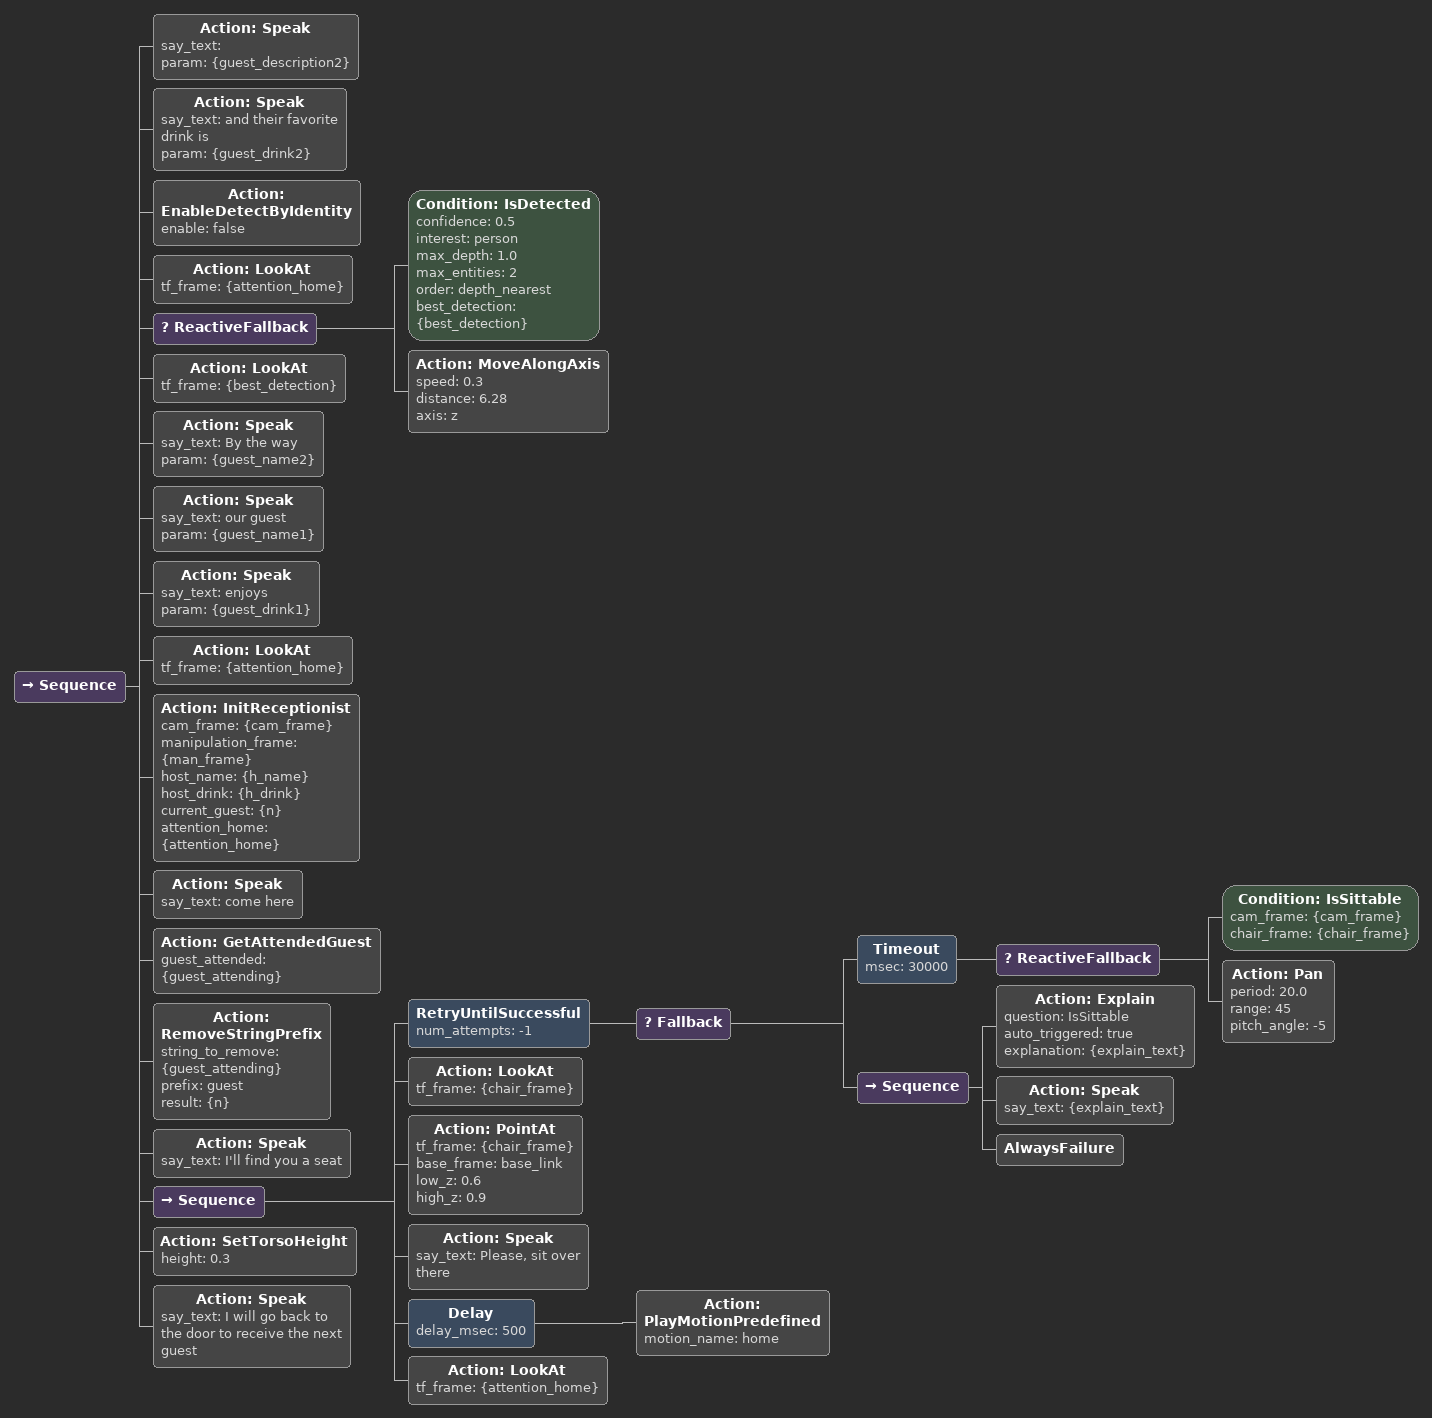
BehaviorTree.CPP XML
<Sequence>
    <Action ID="Speak" say_text=" " param="{guest_description2}"/>
    <Action ID="Speak" say_text=" and their favorite drink is" param="{guest_drink2}"/>
    <Action ID="EnableDetectByIdentity" enable="false"/>
    <Action ID="LookAt" tf_frame="{attention_home}"/>
    <ReactiveFallback>
        <Condition ID="IsDetected" confidence="0.5" interest="person" max_depth="1.0" max_entities="2" order="depth_nearest" best_detection="{best_detection}"/>

        <Action ID="MoveAlongAxis" speed="0.3" distance="6.28" axis="z"/>
    </ReactiveFallback>
    <Action ID="LookAt" tf_frame="{best_detection}"/>
    <Action ID="Speak" say_text=" By the way" param="{guest_name2}"/>
    <Action ID="Speak" say_text="our guest" param="{guest_name1}"/>
    <Action ID="Speak" say_text="enjoys" param="{guest_drink1}"/>
    <Action ID="LookAt" tf_frame="{attention_home}"/>
    <!-- Find seat for first guest -->

<Action ID="InitReceptionist" cam_frame="{cam_frame}" manipulation_frame="{man_frame}" host_name="{h_name}" host_drink="{h_drink}" current_guest="{n}" attention_home="{attention_home}"/>

<Action ID="Speak" say_text="come here"/>
<Action ID="GetAttendedGuest" guest_attended="{guest_attending}"/>
<Action ID="RemoveStringPrefix" string_to_remove="{guest_attending}" prefix="guest" result="{n}"/>

<Action ID="Speak" say_text="I'll find you a seat"/>
 <Sequence>
        <RetryUntilSuccessful num_attempts="-1">
            <Fallback>
                <Timeout msec="30000">
                    <ReactiveFallback>
                        <Condition ID="IsSittable" cam_frame="{cam_frame}" chair_frame="{chair_frame}"/>
                        <Action ID="Pan" period="20.0" range="45" pitch_angle="-5"/>
                    </ReactiveFallback>
                </Timeout>
                <Sequence>
                    <Action ID="Explain" question="IsSittable" auto_triggered="true" explanation="{explain_text}"/>
                    <Action ID="Speak" say_text="{explain_text}"/>
                    <AlwaysFailure/>
                </Sequence>
            </Fallback>
        </RetryUntilSuccessful>
        <Action ID="LookAt" tf_frame="{chair_frame}"/>
        <Action ID="PointAt" tf_frame="{chair_frame}" base_frame="base_link" low_z="0.6" high_z="0.9"/>
        <Action ID="Speak" say_text="Please, sit over there"/>
        <Delay delay_msec="500">
            <Action ID="PlayMotionPredefined" motion_name="home"/>
        </Delay>
        <Action ID="LookAt" tf_frame="{attention_home}"/>
</Sequence>
<Action ID="SetTorsoHeight" height="0.3"/>
    <!-- Return to door for second guest -->
    <Action ID="Speak" say_text="I will go back to the door to receive the next guest"/>
</Sequence>
